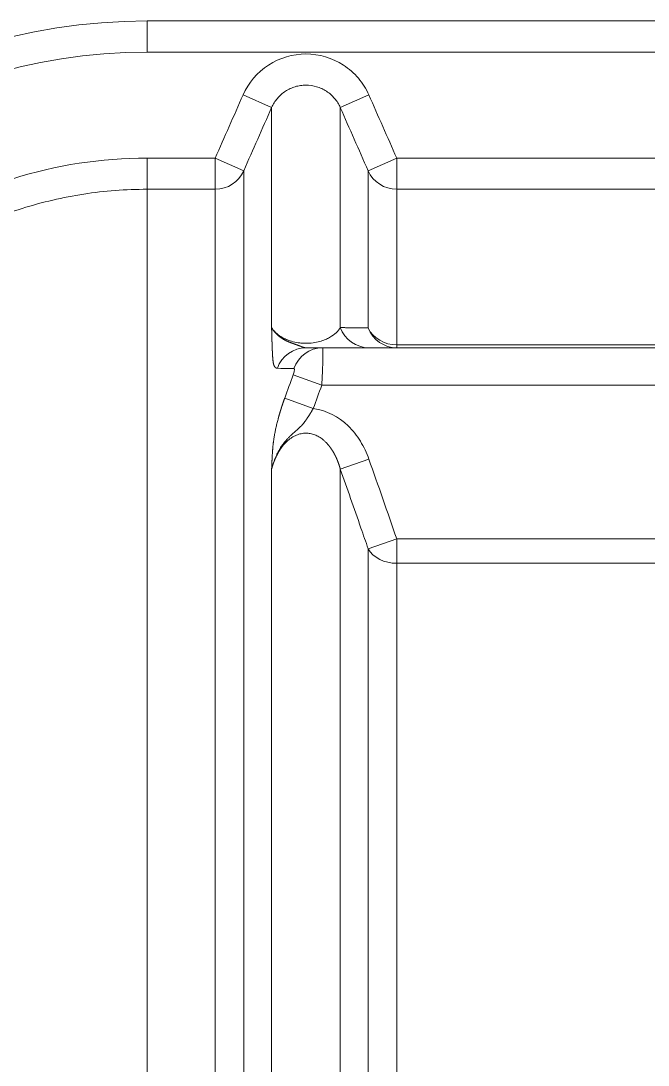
# Model space of a CAD drawing. Header units: millimetres. Extents: x 4664 to 8864, y -38 to 2932.
# Drawn here: x 8107.06 to 8133.3, y 2249.11 to 2292.81 of the extents above; entities that cross this region are included whole.
import ezdxf

# ---------------------------------------------------------------- set-up
doc = ezdxf.new("R2010")
doc.units = ezdxf.units.MM

msp = doc.modelspace()

# ---------------------------------------------------------------- linework, layer by layer
at = {"lineweight": 5}
for p, q in [((8112.339, 2292.815), (8274.819, 2292.815)), ((8112.339, 2291.509), (8112.339, 2292.815)), ((8274.819, 2291.509), (8112.339, 2291.509)), ((8116.353, 2289.714), (8117.548, 2289.187)), ((8121.616, 2289.714), (8120.421, 2289.187)), ((8117.548, 2279.979), (8117.548, 2289.187)), ((8120.421, 2279.979), (8120.421, 2289.187)), ((8112.339, 2287.073), (8115.188, 2287.073)), ((8112.339, 2224.879), (8112.339, 2287.073)), ((8115.188, 2287.073), (8116.383, 2286.546)), ((8115.188, 2287.073), (8115.188, 2224.879)), ((8122.781, 2287.073), (8121.586, 2286.546)), ((8122.781, 2287.073), (8133.837, 2287.073)), ((8122.781, 2287.073), (8122.781, 2279.135)), ((8116.383, 2286.546), (8116.383, 2225.776)), ((8121.586, 2279.962), (8121.586, 2286.546)), ((8115.188, 2285.768), (8112.339, 2285.768)), ((8133.837, 2285.768), (8122.781, 2285.768)), ((8267.481, 2279.135), (8119.677, 2279.135)), ((8122.781, 2279.255), (8133.837, 2279.255)), ((8118.451, 2278.004), (8119.646, 2277.568)), ((8119.646, 2277.568), (8267.512, 2277.568)), ((8118.096, 2277.028), (8119.291, 2276.594)), ((8120.421, 2274.057), (8121.616, 2274.478)), ((8117.548, 2221.962), (8117.548, 2274.057)), ((8120.421, 2218.648), (8120.421, 2274.057)), ((8121.586, 2270.722), (8122.781, 2271.134)), ((8121.586, 2270.722), (8121.586, 2218.785)), ((8122.781, 2271.134), (8133.837, 2271.134)), ((8122.781, 2217.514), (8122.781, 2271.134)), ((8133.837, 2270.114), (8122.781, 2270.114))]:
    msp.add_line(p, q, dxfattribs=at)
for radius in [24.377, 23.071]:
    msp.add_arc((8112.339, 2268.437), radius, 90, 159.9684, dxfattribs=at)
at = {"lineweight": 5, "extrusion": (0, 0, -1)}
for centre, major_axis, ratio, start_param, end_param in [((8115.188, 2287.073), (1.306, 0), 0.998861, 0.415831, 1.570796), ((8122.781, 2287.073), (1.306, 0), 0.998861, 1.570796, 2.725761), ((8121.616, 2280.441), (0, -1.306), 0.978111, 0, 1.208972), ((8122.781, 2280.441), (1.306, 0), 0.907984, 1.570796, 2.725761), ((8122.781, 2280.441), (0, -1.306), 0.98331, 0, 1.19525), ((8118.983, 2277.829), (0, -1.306), 0.973612, 1.920207, 3.141593), ((8119.677, 2277.829), (0, -1.306), 0.971, 1.912747, 3.141593), ((8122.781, 2271.134), (-1.306, 0), 0.780444, 4.712389, 5.867354)]:
    msp.add_ellipse(centre, major_axis=major_axis, ratio=ratio, start_param=start_param, end_param=end_param, dxfattribs=at)
at = {"lineweight": 5}
for points, knots in [([(8116.353, 2289.714), (8116.579, 2290.226), (8116.95, 2290.66), (8117.88, 2291.267), (8118.434, 2291.431), (8119.536, 2291.43), (8120.094, 2291.265), (8120.787, 2290.811), (8120.997, 2290.627), (8121.356, 2290.203), (8121.503, 2289.97), (8121.616, 2289.714)], [0, 0, 0, 0, 0.25, 0.25, 0.5, 0.5, 0.75, 0.75, 0.875, 0.875, 1, 1, 1, 1]), ([(8120.421, 2289.187), (8120.359, 2289.327), (8120.279, 2289.455), (8120.132, 2289.628), (8120.079, 2289.683), (8119.966, 2289.783), (8119.906, 2289.829), (8119.779, 2289.911), (8119.712, 2289.948), (8119.575, 2290.012), (8119.504, 2290.039), (8119.288, 2290.103), (8119.135, 2290.126), (8118.91, 2290.126), (8118.835, 2290.12), (8118.685, 2290.099), (8118.61, 2290.082), (8118.465, 2290.039), (8118.395, 2290.013), (8118.258, 2289.949), (8118.191, 2289.912), (8118, 2289.788), (8117.887, 2289.688), (8117.69, 2289.455), (8117.609, 2289.327), (8117.548, 2289.187)], [0, 0, 0, 0, 0.125, 0.125, 0.1875, 0.1875, 0.25, 0.25, 0.3125, 0.3125, 0.375, 0.375, 0.5, 0.5, 0.5625, 0.5625, 0.625, 0.625, 0.6875, 0.6875, 0.75, 0.75, 0.875, 0.875, 1, 1, 1, 1]), ([(8094.753, 2274.749), (8095.081, 2275.652), (8095.476, 2276.523), (8096.398, 2278.201), (8096.926, 2279.008), (8098.083, 2280.514), (8098.716, 2281.22), (8100.089, 2282.534), (8100.836, 2283.148), (8102.397, 2284.24), (8103.213, 2284.722), (8104.489, 2285.352), (8104.923, 2285.546), (8105.809, 2285.902), (8106.263, 2286.064), (8108.543, 2286.783), (8110.416, 2287.073), (8112.339, 2287.073)], [0, 0, 0, 0, 0.125, 0.125, 0.25, 0.25, 0.375, 0.375, 0.5, 0.5, 0.625, 0.625, 0.6875, 0.6875, 0.75, 0.75, 1, 1, 1, 1]), ([(8112.339, 2285.768), (8111.445, 2285.768), (8110.562, 2285.7), (8108.82, 2285.431), (8107.96, 2285.231), (8106.687, 2284.83), (8106.265, 2284.679), (8105.441, 2284.348), (8105.037, 2284.167), (8103.85, 2283.582), (8103.091, 2283.133), (8102.002, 2282.371), (8101.646, 2282.101), (8100.956, 2281.535), (8100.624, 2281.24), (8099.666, 2280.323), (8099.078, 2279.666), (8098.27, 2278.615), (8098.013, 2278.254), (8097.526, 2277.508), (8097.296, 2277.124), (8096.653, 2275.953), (8096.285, 2275.143), (8095.98, 2274.303)], [0, 0, 0, 0, 0.125, 0.125, 0.25, 0.25, 0.3125, 0.3125, 0.375, 0.375, 0.5, 0.5, 0.5625, 0.5625, 0.625, 0.625, 0.75, 0.75, 0.8125, 0.8125, 0.875, 0.875, 1, 1, 1, 1]), ([(8117.548, 2279.979), (8117.59, 2279.91), (8117.643, 2279.843), (8117.745, 2279.742), (8117.784, 2279.708), (8117.872, 2279.641), (8117.922, 2279.607), (8118.031, 2279.543), (8118.092, 2279.513), (8118.227, 2279.455), (8118.302, 2279.428), (8118.465, 2279.381), (8118.557, 2279.36), (8118.705, 2279.339), (8118.755, 2279.333), (8118.86, 2279.325), (8118.913, 2279.322), (8119.073, 2279.321), (8119.18, 2279.328), (8119.38, 2279.354), (8119.474, 2279.374), (8119.643, 2279.419), (8119.719, 2279.446), (8119.858, 2279.503), (8119.919, 2279.534), (8120.086, 2279.628), (8120.175, 2279.697), (8120.32, 2279.836), (8120.377, 2279.907), (8120.421, 2279.979)], [0, 0, 0, 0, 0.119753, 0.119753, 0.182628, 0.182628, 0.245503, 0.245503, 0.308377, 0.308377, 0.371252, 0.371252, 0.434127, 0.434127, 0.465564, 0.465564, 0.497002, 0.497002, 0.559876, 0.559876, 0.622751, 0.622751, 0.685626, 0.685626, 0.748501, 0.748501, 0.87425, 0.87425, 1, 1, 1, 1]), ([(8118.983, 2279.135), (8118.982, 2279.135), (8118.98, 2279.135), (8118.978, 2279.135), (8118.975, 2279.135), (8118.973, 2279.135), (8118.97, 2279.135), (8118.968, 2279.135), (8118.965, 2279.135), (8118.963, 2279.136), (8118.96, 2279.136), (8118.958, 2279.136), (8118.955, 2279.136), (8118.953, 2279.136), (8118.95, 2279.137), (8118.948, 2279.137), (8118.946, 2279.137), (8118.943, 2279.138), (8118.941, 2279.138), (8118.938, 2279.138), (8118.936, 2279.139), (8118.934, 2279.139), (8118.931, 2279.139), (8118.929, 2279.14), (8118.926, 2279.14), (8118.924, 2279.141), (8118.922, 2279.141), (8118.919, 2279.142), (8118.917, 2279.142), (8118.915, 2279.142), (8118.912, 2279.143), (8118.91, 2279.144), (8118.908, 2279.144), (8118.905, 2279.145), (8118.903, 2279.145), (8118.901, 2279.146), (8118.898, 2279.146), (8118.896, 2279.147), (8118.894, 2279.148), (8118.891, 2279.148), (8118.889, 2279.149), (8118.887, 2279.149), (8118.885, 2279.15), (8118.882, 2279.151), (8118.88, 2279.151), (8118.878, 2279.152), (8118.875, 2279.153), (8118.873, 2279.153), (8118.871, 2279.154), (8118.869, 2279.155), (8118.866, 2279.156), (8118.864, 2279.156), (8118.862, 2279.157), (8118.86, 2279.158), (8118.858, 2279.159), (8118.855, 2279.159), (8118.853, 2279.16), (8118.851, 2279.161), (8118.849, 2279.162), (8118.846, 2279.162), (8118.844, 2279.163), (8118.842, 2279.164), (8118.84, 2279.165), (8118.838, 2279.166), (8118.836, 2279.166), (8118.833, 2279.167), (8118.831, 2279.168), (8118.829, 2279.169), (8118.827, 2279.17), (8118.825, 2279.171), (8118.822, 2279.171), (8118.82, 2279.172), (8118.818, 2279.173), (8118.816, 2279.174), (8118.814, 2279.175), (8118.812, 2279.176), (8118.81, 2279.177), (8118.807, 2279.177), (8118.805, 2279.178), (8118.803, 2279.179), (8118.801, 2279.18), (8118.799, 2279.181), (8118.797, 2279.182), (8118.795, 2279.183), (8118.792, 2279.184), (8118.79, 2279.184), (8118.788, 2279.185), (8118.786, 2279.186), (8118.784, 2279.187), (8118.782, 2279.188), (8118.78, 2279.189), (8118.777, 2279.19), (8118.775, 2279.191), (8118.773, 2279.192), (8118.771, 2279.192), (8118.769, 2279.193), (8118.767, 2279.194), (8118.765, 2279.195), (8118.763, 2279.196), (8118.761, 2279.197), (8118.758, 2279.198), (8118.756, 2279.199), (8118.754, 2279.199), (8118.752, 2279.2), (8118.75, 2279.201), (8118.748, 2279.202), (8118.746, 2279.203), (8118.744, 2279.204), (8118.737, 2279.207), (8118.724, 2279.211), (8118.706, 2279.218), (8118.687, 2279.226), (8118.667, 2279.233), (8118.647, 2279.24), (8118.625, 2279.248), (8118.603, 2279.256), (8118.58, 2279.264), (8118.557, 2279.272), (8118.532, 2279.281), (8118.508, 2279.289), (8118.482, 2279.298), (8118.457, 2279.307), (8118.431, 2279.316), (8118.404, 2279.326), (8118.377, 2279.335), (8118.349, 2279.346), (8118.319, 2279.357), (8118.288, 2279.37), (8118.255, 2279.383), (8118.222, 2279.398), (8118.188, 2279.413), (8118.154, 2279.43), (8118.119, 2279.447), (8118.084, 2279.466), (8118.048, 2279.486), (8118.013, 2279.507), (8117.988, 2279.523), (8117.974, 2279.532), (8117.969, 2279.536), (8117.964, 2279.539), (8117.959, 2279.542), (8117.954, 2279.546), (8117.949, 2279.549), (8117.943, 2279.553), (8117.938, 2279.556), (8117.933, 2279.56), (8117.928, 2279.563), (8117.923, 2279.567), (8117.918, 2279.571), (8117.912, 2279.575), (8117.907, 2279.578), (8117.902, 2279.582), (8117.896, 2279.586), (8117.891, 2279.59), (8117.886, 2279.594), (8117.88, 2279.598), (8117.875, 2279.602), (8117.87, 2279.607), (8117.864, 2279.611), (8117.859, 2279.615), (8117.853, 2279.619), (8117.848, 2279.624), (8117.843, 2279.628), (8117.837, 2279.633), (8117.832, 2279.637), (8117.826, 2279.642), (8117.821, 2279.646), (8117.816, 2279.651), (8117.81, 2279.656), (8117.805, 2279.661), (8117.799, 2279.665), (8117.794, 2279.67), (8117.789, 2279.675), (8117.783, 2279.68), (8117.778, 2279.685), (8117.773, 2279.69), (8117.767, 2279.695), (8117.762, 2279.7), (8117.757, 2279.706), (8117.751, 2279.711), (8117.746, 2279.716), (8117.741, 2279.722), (8117.735, 2279.727), (8117.73, 2279.732), (8117.725, 2279.738), (8117.72, 2279.744), (8117.714, 2279.749), (8117.709, 2279.755), (8117.704, 2279.761), (8117.699, 2279.766), (8117.694, 2279.772), (8117.688, 2279.778), (8117.683, 2279.784), (8117.678, 2279.79), (8117.673, 2279.796), (8117.668, 2279.802), (8117.663, 2279.808), (8117.658, 2279.814), (8117.653, 2279.821), (8117.648, 2279.827), (8117.643, 2279.833), (8117.638, 2279.84), (8117.634, 2279.846), (8117.629, 2279.853), (8117.624, 2279.859), (8117.619, 2279.866), (8117.614, 2279.872), (8117.61, 2279.879), (8117.605, 2279.886), (8117.6, 2279.893), (8117.596, 2279.9), (8117.591, 2279.907), (8117.587, 2279.914), (8117.582, 2279.921), (8117.578, 2279.928), (8117.573, 2279.935), (8117.569, 2279.942), (8117.565, 2279.949), (8117.561, 2279.956), (8117.556, 2279.964), (8117.552, 2279.971), (8117.549, 2279.976), (8117.548, 2279.979)], [0, 0, 0, 0, 0.001439, 0.002873, 0.004301, 0.005724, 0.007142, 0.008555, 0.009962, 0.011364, 0.012761, 0.014153, 0.015539, 0.016921, 0.018296, 0.019667, 0.021033, 0.022393, 0.023748, 0.025098, 0.026443, 0.027782, 0.029117, 0.030446, 0.03177, 0.033088, 0.034402, 0.03571, 0.037013, 0.038311, 0.039604, 0.040891, 0.042174, 0.043451, 0.044723, 0.04599, 0.047251, 0.048508, 0.049759, 0.051006, 0.052247, 0.053483, 0.054713, 0.055939, 0.05716, 0.058375, 0.059586, 0.060791, 0.061992, 0.063187, 0.064377, 0.065562, 0.066743, 0.067918, 0.069088, 0.070253, 0.071414, 0.072569, 0.07372, 0.074865, 0.076006, 0.077142, 0.078273, 0.079399, 0.08052, 0.081637, 0.082748, 0.083855, 0.084958, 0.086055, 0.087148, 0.088236, 0.089319, 0.090398, 0.091472, 0.092542, 0.093607, 0.094667, 0.095723, 0.096775, 0.097821, 0.098864, 0.099902, 0.100935, 0.101965, 0.102989, 0.10401, 0.105026, 0.106038, 0.107046, 0.108049, 0.109048, 0.110043, 0.111034, 0.112021, 0.113003, 0.113982, 0.114957, 0.115927, 0.116894, 0.117856, 0.118815, 0.11977, 0.120721, 0.121668, 0.122611, 0.123551, 0.124487, 0.125419, 0.132829, 0.14041, 0.14818, 0.156157, 0.164362, 0.172814, 0.181537, 0.190549, 0.199857, 0.209477, 0.219426, 0.22972, 0.240375, 0.251402, 0.262289, 0.274104, 0.286863, 0.300592, 0.315373, 0.331248, 0.348247, 0.366397, 0.385715, 0.406209, 0.427856, 0.450673, 0.474693, 0.499952, 0.503585, 0.50727, 0.511008, 0.514798, 0.518641, 0.522537, 0.526486, 0.530487, 0.534542, 0.538649, 0.542809, 0.547023, 0.551289, 0.555609, 0.559981, 0.564407, 0.568885, 0.573417, 0.578001, 0.582638, 0.587327, 0.592069, 0.596863, 0.60171, 0.606608, 0.611558, 0.61656, 0.621613, 0.626718, 0.631873, 0.637078, 0.642335, 0.647643, 0.653005, 0.658419, 0.663887, 0.669407, 0.674981, 0.680609, 0.68629, 0.692024, 0.697813, 0.703656, 0.709553, 0.715504, 0.72151, 0.727571, 0.733687, 0.739857, 0.746083, 0.752364, 0.7587, 0.765092, 0.771539, 0.778043, 0.784602, 0.791218, 0.797891, 0.80462, 0.811405, 0.818248, 0.825148, 0.832105, 0.839119, 0.846192, 0.853322, 0.86051, 0.867756, 0.87506, 0.882423, 0.889845, 0.897325, 0.904865, 0.912463, 0.920121, 0.927839, 0.935616, 0.943453, 0.95135, 0.959307, 0.967324, 0.975402, 0.983541, 0.99174, 1, 1, 1, 1]), ([(8117.548, 2279.979), (8117.548, 2279.972), (8117.548, 2279.958), (8117.549, 2279.938), (8117.549, 2279.918), (8117.55, 2279.898), (8117.55, 2279.878), (8117.551, 2279.859), (8117.551, 2279.839), (8117.552, 2279.82), (8117.552, 2279.801), (8117.553, 2279.782), (8117.553, 2279.763), (8117.554, 2279.744), (8117.554, 2279.725), (8117.555, 2279.707), (8117.555, 2279.688), (8117.556, 2279.67), (8117.556, 2279.652), (8117.557, 2279.634), (8117.557, 2279.617), (8117.558, 2279.599), (8117.558, 2279.582), (8117.559, 2279.565), (8117.559, 2279.547), (8117.56, 2279.53), (8117.56, 2279.514), (8117.561, 2279.497), (8117.561, 2279.481), (8117.562, 2279.464), (8117.562, 2279.448), (8117.563, 2279.432), (8117.563, 2279.416), (8117.564, 2279.4), (8117.564, 2279.385), (8117.565, 2279.37), (8117.565, 2279.354), (8117.566, 2279.339), (8117.566, 2279.324), (8117.567, 2279.31), (8117.567, 2279.295), (8117.568, 2279.281), (8117.568, 2279.266), (8117.569, 2279.252), (8117.569, 2279.238), (8117.57, 2279.225), (8117.57, 2279.211), (8117.571, 2279.197), (8117.571, 2279.184), (8117.572, 2279.171), (8117.572, 2279.158), (8117.573, 2279.145), (8117.573, 2279.133), (8117.573, 2279.12), (8117.574, 2279.108), (8117.574, 2279.096), (8117.575, 2279.084), (8117.575, 2279.072), (8117.576, 2279.06), (8117.576, 2279.049), (8117.577, 2279.037), (8117.577, 2279.026), (8117.578, 2279.015), (8117.578, 2279.005), (8117.579, 2278.994), (8117.579, 2278.983), (8117.58, 2278.973), (8117.58, 2278.954), (8117.582, 2278.926), (8117.584, 2278.889), (8117.586, 2278.854), (8117.588, 2278.82), (8117.59, 2278.788), (8117.592, 2278.757), (8117.594, 2278.727), (8117.596, 2278.698), (8117.599, 2278.671), (8117.601, 2278.645), (8117.603, 2278.621), (8117.606, 2278.598), (8117.609, 2278.576), (8117.611, 2278.556), (8117.614, 2278.537), (8117.617, 2278.519), (8117.619, 2278.503), (8117.622, 2278.491), (8117.624, 2278.482), (8117.625, 2278.477), (8117.626, 2278.471), (8117.627, 2278.466), (8117.629, 2278.461), (8117.63, 2278.456), (8117.631, 2278.45), (8117.633, 2278.445), (8117.634, 2278.44), (8117.635, 2278.436), (8117.637, 2278.431), (8117.638, 2278.426), (8117.64, 2278.421), (8117.641, 2278.417), (8117.643, 2278.412), (8117.645, 2278.408), (8117.646, 2278.403), (8117.648, 2278.399), (8117.65, 2278.395), (8117.651, 2278.391), (8117.653, 2278.387), (8117.655, 2278.383), (8117.657, 2278.379), (8117.658, 2278.375), (8117.66, 2278.371), (8117.662, 2278.367), (8117.664, 2278.364), (8117.666, 2278.36), (8117.668, 2278.357), (8117.67, 2278.353), (8117.672, 2278.35), (8117.674, 2278.347), (8117.676, 2278.343), (8117.678, 2278.34), (8117.68, 2278.337), (8117.682, 2278.334), (8117.684, 2278.331), (8117.687, 2278.329), (8117.689, 2278.326), (8117.691, 2278.323), (8117.693, 2278.32), (8117.696, 2278.318), (8117.698, 2278.316), (8117.7, 2278.313), (8117.703, 2278.311), (8117.705, 2278.309), (8117.708, 2278.306), (8117.71, 2278.304), (8117.713, 2278.302), (8117.715, 2278.3), (8117.718, 2278.299), (8117.72, 2278.297), (8117.723, 2278.295), (8117.726, 2278.293), (8117.728, 2278.292), (8117.731, 2278.29), (8117.734, 2278.289), (8117.737, 2278.288), (8117.739, 2278.286), (8117.742, 2278.285), (8117.745, 2278.284), (8117.748, 2278.283), (8117.751, 2278.282), (8117.754, 2278.281), (8117.757, 2278.28), (8117.76, 2278.28), (8117.763, 2278.279), (8117.766, 2278.278), (8117.769, 2278.278), (8117.772, 2278.277), (8117.775, 2278.277), (8117.778, 2278.277), (8117.781, 2278.276), (8117.785, 2278.276), (8117.787, 2278.276), (8117.788, 2278.276)], [0, 0, 0, 0, 0.010141, 0.020203, 0.030186, 0.040089, 0.049913, 0.059658, 0.069324, 0.078911, 0.088418, 0.097846, 0.107195, 0.116464, 0.125655, 0.134766, 0.143797, 0.15275, 0.161623, 0.170417, 0.179132, 0.187768, 0.196324, 0.204801, 0.213199, 0.221517, 0.229756, 0.237916, 0.245997, 0.253998, 0.26192, 0.269763, 0.277527, 0.285211, 0.292816, 0.300341, 0.307788, 0.315155, 0.322443, 0.329651, 0.33678, 0.34383, 0.350801, 0.357692, 0.364504, 0.371237, 0.377891, 0.384465, 0.390959, 0.397375, 0.403711, 0.409968, 0.416146, 0.422244, 0.428263, 0.434203, 0.440063, 0.445844, 0.451546, 0.457168, 0.462711, 0.468175, 0.47356, 0.478865, 0.484091, 0.489237, 0.494304, 0.499292, 0.517905, 0.535958, 0.553451, 0.570386, 0.586761, 0.602578, 0.617837, 0.632538, 0.646682, 0.660268, 0.673299, 0.685774, 0.697694, 0.709059, 0.719872, 0.730133, 0.739844, 0.749006, 0.752515, 0.756017, 0.759512, 0.763001, 0.766484, 0.76996, 0.77343, 0.776893, 0.780351, 0.783802, 0.787248, 0.790688, 0.794122, 0.797551, 0.800974, 0.804391, 0.807803, 0.81121, 0.814612, 0.818009, 0.821401, 0.824788, 0.82817, 0.831547, 0.83492, 0.838289, 0.841653, 0.845013, 0.848368, 0.85172, 0.855067, 0.858411, 0.861751, 0.865087, 0.86842, 0.871749, 0.875075, 0.878398, 0.881718, 0.885034, 0.888348, 0.891658, 0.894966, 0.898271, 0.901574, 0.904874, 0.908172, 0.911468, 0.914762, 0.918053, 0.921343, 0.924631, 0.927917, 0.931202, 0.934485, 0.937767, 0.941047, 0.944327, 0.947605, 0.950882, 0.954159, 0.957435, 0.96071, 0.963984, 0.967258, 0.970532, 0.973806, 0.977079, 0.980353, 0.983626, 0.9869, 0.990174, 0.993449, 0.996724, 1, 1, 1, 1]), ([(8119.646, 2277.568), (8119.649, 2277.622), (8119.652, 2277.676), (8119.658, 2277.782), (8119.661, 2277.835), (8119.666, 2277.94), (8119.669, 2277.991), (8119.673, 2278.092), (8119.675, 2278.142), (8119.679, 2278.238), (8119.681, 2278.285), (8119.684, 2278.377), (8119.686, 2278.421), (8119.688, 2278.506), (8119.689, 2278.547), (8119.691, 2278.626), (8119.692, 2278.663), (8119.694, 2278.734), (8119.694, 2278.768), (8119.695, 2278.831), (8119.695, 2278.86), (8119.695, 2278.915), (8119.695, 2278.94), (8119.694, 2278.986), (8119.693, 2279.006), (8119.692, 2279.043), (8119.691, 2279.059), (8119.689, 2279.087), (8119.688, 2279.098), (8119.685, 2279.117), (8119.684, 2279.124), (8119.681, 2279.133), (8119.679, 2279.135), (8119.677, 2279.135)], [0, 0, 0, 0, 0.0625, 0.0625, 0.125, 0.125, 0.1875, 0.1875, 0.25, 0.25, 0.3125, 0.3125, 0.375, 0.375, 0.4375, 0.4375, 0.5, 0.5, 0.5625, 0.5625, 0.625, 0.625, 0.6875, 0.6875, 0.75, 0.75, 0.8125, 0.8125, 0.875, 0.875, 0.9375, 0.9375, 1, 1, 1, 1]), ([(8117.788, 2278.276), (8117.986, 2278.273), (8118.188, 2278.271), (8118.423, 2278.268), (8118.453, 2278.267), (8118.482, 2278.267)], [0, 0, 0, 0, 0.875371, 0.875371, 1, 1, 1, 1]), ([(8118.482, 2278.267), (8118.488, 2278.267), (8118.492, 2278.264), (8118.499, 2278.251), (8118.501, 2278.24), (8118.502, 2278.21), (8118.5, 2278.191), (8118.493, 2278.145), (8118.486, 2278.118), (8118.471, 2278.062), (8118.461, 2278.033), (8118.451, 2278.004)], [0, 0, 0, 0, 0.162741, 0.162741, 0.357273, 0.357273, 0.563028, 0.563028, 0.782241, 0.782241, 1, 1, 1, 1]), ([(8118.096, 2277.028), (8118.095, 2277.026), (8118.093, 2277.021), (8118.091, 2277.013), (8118.088, 2277.005), (8118.085, 2276.998), (8118.082, 2276.99), (8118.08, 2276.983), (8118.077, 2276.975), (8118.074, 2276.968), (8118.072, 2276.96), (8118.069, 2276.953), (8118.066, 2276.945), (8118.064, 2276.938), (8118.061, 2276.93), (8118.058, 2276.923), (8118.056, 2276.915), (8118.053, 2276.908), (8118.05, 2276.9), (8118.048, 2276.893), (8118.045, 2276.885), (8118.042, 2276.877), (8118.04, 2276.87), (8118.037, 2276.862), (8118.035, 2276.855), (8118.032, 2276.847), (8118.03, 2276.84), (8118.027, 2276.832), (8118.024, 2276.825), (8118.022, 2276.817), (8118.019, 2276.81), (8118.017, 2276.802), (8118.014, 2276.795), (8118.012, 2276.787), (8118.009, 2276.78), (8118.007, 2276.773), (8118.004, 2276.765), (8118.002, 2276.758), (8117.999, 2276.75), (8117.997, 2276.743), (8117.994, 2276.735), (8117.992, 2276.728), (8117.989, 2276.72), (8117.987, 2276.713), (8117.984, 2276.705), (8117.982, 2276.698), (8117.979, 2276.69), (8117.977, 2276.683), (8117.974, 2276.675), (8117.972, 2276.668), (8117.97, 2276.661), (8117.967, 2276.653), (8117.965, 2276.646), (8117.962, 2276.638), (8117.96, 2276.631), (8117.958, 2276.623), (8117.955, 2276.616), (8117.953, 2276.608), (8117.951, 2276.601), (8117.948, 2276.594), (8117.946, 2276.586), (8117.943, 2276.579), (8117.941, 2276.571), (8117.939, 2276.564), (8117.936, 2276.556), (8117.934, 2276.549), (8117.932, 2276.542), (8117.93, 2276.534), (8117.927, 2276.527), (8117.925, 2276.519), (8117.923, 2276.512), (8117.92, 2276.505), (8117.918, 2276.497), (8117.916, 2276.49), (8117.914, 2276.482), (8117.911, 2276.475), (8117.909, 2276.468), (8117.907, 2276.46), (8117.905, 2276.453), (8117.902, 2276.445), (8117.9, 2276.438), (8117.898, 2276.431), (8117.896, 2276.423), (8117.894, 2276.416), (8117.891, 2276.408), (8117.889, 2276.401), (8117.887, 2276.394), (8117.885, 2276.386), (8117.883, 2276.379), (8117.88, 2276.372), (8117.878, 2276.364), (8117.876, 2276.357), (8117.874, 2276.349), (8117.872, 2276.342), (8117.87, 2276.335), (8117.868, 2276.327), (8117.866, 2276.32), (8117.863, 2276.313), (8117.861, 2276.305), (8117.859, 2276.298), (8117.857, 2276.291), (8117.855, 2276.283), (8117.853, 2276.276), (8117.851, 2276.269), (8117.849, 2276.261), (8117.847, 2276.254), (8117.845, 2276.247), (8117.843, 2276.239), (8117.841, 2276.232), (8117.839, 2276.225), (8117.837, 2276.217), (8117.835, 2276.21), (8117.833, 2276.203), (8117.831, 2276.195), (8117.829, 2276.188), (8117.827, 2276.181), (8117.825, 2276.173), (8117.823, 2276.166), (8117.821, 2276.159), (8117.819, 2276.151), (8117.809, 2276.115), (8117.792, 2276.05), (8117.769, 2275.957), (8117.747, 2275.865), (8117.727, 2275.775), (8117.708, 2275.685), (8117.69, 2275.597), (8117.674, 2275.51), (8117.659, 2275.425), (8117.648, 2275.356), (8117.64, 2275.303), (8117.634, 2275.265), (8117.629, 2275.226), (8117.624, 2275.188), (8117.619, 2275.149), (8117.615, 2275.11), (8117.61, 2275.071), (8117.606, 2275.032), (8117.602, 2274.994), (8117.599, 2274.957), (8117.596, 2274.92), (8117.593, 2274.882), (8117.59, 2274.843), (8117.586, 2274.802), (8117.584, 2274.76), (8117.581, 2274.717), (8117.578, 2274.674), (8117.575, 2274.631), (8117.573, 2274.589), (8117.57, 2274.546), (8117.568, 2274.502), (8117.566, 2274.457), (8117.563, 2274.41), (8117.561, 2274.362), (8117.559, 2274.311), (8117.556, 2274.256), (8117.554, 2274.194), (8117.551, 2274.128), (8117.549, 2274.081), (8117.548, 2274.057)], [0, 0, 0, 0, 0.002128, 0.004256, 0.006382, 0.008507, 0.010631, 0.012754, 0.014876, 0.016997, 0.019117, 0.021236, 0.023355, 0.025472, 0.027588, 0.029703, 0.031818, 0.033932, 0.036045, 0.038157, 0.040268, 0.042378, 0.044488, 0.046597, 0.048705, 0.050813, 0.05292, 0.055026, 0.057131, 0.059236, 0.061341, 0.063445, 0.065548, 0.06765, 0.069753, 0.071854, 0.073955, 0.076056, 0.078156, 0.080256, 0.082356, 0.084455, 0.086553, 0.088651, 0.090749, 0.092847, 0.094944, 0.097041, 0.099138, 0.101235, 0.103331, 0.105427, 0.107523, 0.109619, 0.111715, 0.113811, 0.115906, 0.118001, 0.120097, 0.122192, 0.124287, 0.126383, 0.128478, 0.130573, 0.132669, 0.134764, 0.13686, 0.138956, 0.141051, 0.143147, 0.145243, 0.14734, 0.149436, 0.151533, 0.15363, 0.155728, 0.157825, 0.159923, 0.162021, 0.16412, 0.166219, 0.168318, 0.170418, 0.172518, 0.174619, 0.17672, 0.178821, 0.180923, 0.183026, 0.185129, 0.187233, 0.189337, 0.191442, 0.193548, 0.195654, 0.19776, 0.199868, 0.201976, 0.204085, 0.206195, 0.208305, 0.210416, 0.212528, 0.214641, 0.216754, 0.218869, 0.220984, 0.2231, 0.225217, 0.227335, 0.229454, 0.231574, 0.233695, 0.235817, 0.237939, 0.240063, 0.242188, 0.244314, 0.246442, 0.24857, 0.250699, 0.278252, 0.305781, 0.333331, 0.360942, 0.388659, 0.416522, 0.444573, 0.472853, 0.501401, 0.514335, 0.527499, 0.540896, 0.55453, 0.568404, 0.58252, 0.596882, 0.611492, 0.626352, 0.63965, 0.653592, 0.668177, 0.683409, 0.699286, 0.715811, 0.732984, 0.750805, 0.767112, 0.783913, 0.80121, 0.819002, 0.837289, 0.856072, 0.87535, 0.895652, 0.918268, 0.943199, 0.970443, 1, 1, 1, 1]), ([(8117.548, 2274.057), (8117.56, 2274.105), (8117.574, 2274.152), (8117.601, 2274.243), (8117.616, 2274.288), (8117.645, 2274.373), (8117.66, 2274.415), (8117.691, 2274.495), (8117.707, 2274.534), (8117.74, 2274.608), (8117.756, 2274.644), (8117.789, 2274.714), (8117.823, 2274.78), (8117.857, 2274.842), (8117.883, 2274.886), (8117.892, 2274.901), (8117.909, 2274.929), (8117.917, 2274.943), (8117.943, 2274.984), (8117.961, 2275.01), (8117.995, 2275.06), (8118.012, 2275.084), (8118.045, 2275.129), (8118.062, 2275.151), (8118.095, 2275.192), (8118.111, 2275.211), (8118.158, 2275.267), (8118.188, 2275.3), (8118.231, 2275.346), (8118.245, 2275.36), (8118.265, 2275.381), (8118.275, 2275.391), (8118.286, 2275.402), (8118.292, 2275.407), (8118.295, 2275.41), (8118.296, 2275.411), (8118.297, 2275.412), (8118.297, 2275.412), (8118.297, 2275.412), (8118.297, 2275.412), (8118.297, 2275.412), (8118.297, 2275.412), (8118.297, 2275.412), (8118.297, 2275.412), (8118.297, 2275.413), (8118.297, 2275.412), (8118.324, 2275.439), (8118.35, 2275.464), (8118.389, 2275.5), (8118.402, 2275.512), (8118.421, 2275.529), (8118.427, 2275.535), (8118.44, 2275.546), (8118.446, 2275.552), (8118.477, 2275.58), (8118.502, 2275.602), (8118.55, 2275.644), (8118.574, 2275.665), (8118.62, 2275.707), (8118.643, 2275.727), (8118.688, 2275.768), (8118.709, 2275.788), (8118.752, 2275.83), (8118.772, 2275.851), (8118.802, 2275.883), (8118.812, 2275.893), (8118.827, 2275.91), (8118.834, 2275.918), (8118.843, 2275.928), (8118.847, 2275.933), (8118.849, 2275.935), (8118.85, 2275.936), (8118.85, 2275.937), (8118.851, 2275.937), (8118.851, 2275.937), (8118.851, 2275.937), (8118.869, 2275.959), (8118.888, 2275.982), (8118.925, 2276.03), (8118.944, 2276.054), (8118.972, 2276.093), (8118.981, 2276.106), (8119, 2276.133), (8119.019, 2276.161), (8119.039, 2276.19), (8119.053, 2276.212), (8119.061, 2276.223), (8119.069, 2276.236), (8119.073, 2276.242), (8119.076, 2276.246), (8119.077, 2276.247), (8119.077, 2276.248), (8119.078, 2276.249), (8119.078, 2276.249), (8119.078, 2276.249), (8119.078, 2276.249), (8119.078, 2276.249), (8119.078, 2276.249), (8119.095, 2276.275), (8119.112, 2276.302), (8119.139, 2276.345), (8119.148, 2276.359), (8119.161, 2276.381), (8119.168, 2276.393), (8119.176, 2276.406), (8119.18, 2276.412), (8119.182, 2276.416), (8119.183, 2276.417), (8119.184, 2276.418), (8119.184, 2276.419), (8119.184, 2276.419), (8119.184, 2276.419), (8119.184, 2276.419), (8119.184, 2276.419), (8119.193, 2276.433), (8119.202, 2276.447), (8119.215, 2276.469), (8119.222, 2276.48), (8119.229, 2276.493), (8119.233, 2276.499), (8119.235, 2276.503), (8119.236, 2276.504), (8119.237, 2276.505), (8119.237, 2276.506), (8119.237, 2276.506), (8119.237, 2276.506), (8119.237, 2276.506), (8119.242, 2276.513), (8119.248, 2276.524), (8119.256, 2276.537), (8119.26, 2276.543), (8119.262, 2276.547), (8119.263, 2276.548), (8119.263, 2276.549), (8119.264, 2276.549), (8119.264, 2276.55), (8119.264, 2276.55), (8119.266, 2276.553), (8119.269, 2276.559), (8119.273, 2276.565), (8119.275, 2276.569), (8119.276, 2276.57), (8119.277, 2276.571), (8119.277, 2276.571), (8119.277, 2276.572), (8119.277, 2276.572), (8119.277, 2276.572), (8119.277, 2276.572), (8119.277, 2276.572), (8119.277, 2276.572), (8119.277, 2276.572), (8119.282, 2276.579), (8119.285, 2276.584), (8119.289, 2276.591), (8119.29, 2276.593), (8119.291, 2276.593)], [0, 0, 0, 0, 0.031265, 0.031265, 0.062529, 0.062529, 0.093794, 0.093794, 0.125058, 0.125058, 0.156323, 0.156323, 0.187587, 0.218852, 0.218852, 0.234484, 0.234484, 0.250116, 0.250116, 0.281381, 0.281381, 0.312645, 0.312645, 0.34391, 0.34391, 0.375174, 0.375174, 0.437703, 0.437703, 0.468968, 0.468968, 0.4846, 0.492416, 0.496324, 0.498278, 0.499256, 0.499744, 0.499988, 0.50011, 0.500171, 0.500202, 0.500217, 0.500225, 0.500229, 0.500229, 0.500233, 0.500233, 0.531497, 0.531497, 0.547129, 0.547129, 0.554945, 0.554945, 0.562762, 0.562762, 0.594026, 0.594026, 0.625291, 0.625291, 0.656555, 0.656555, 0.68782, 0.68782, 0.719084, 0.719084, 0.734717, 0.734717, 0.742533, 0.746441, 0.748395, 0.749372, 0.74986, 0.750105, 0.750227, 0.750227, 0.750349, 0.750349, 0.781613, 0.781613, 0.812878, 0.812878, 0.82851, 0.82851, 0.844142, 0.859775, 0.859775, 0.867591, 0.871499, 0.873453, 0.87443, 0.874918, 0.875163, 0.875285, 0.875346, 0.875376, 0.875392, 0.875392, 0.875407, 0.875407, 0.906671, 0.906671, 0.922304, 0.922304, 0.93012, 0.934028, 0.935982, 0.936959, 0.937447, 0.937692, 0.937814, 0.937875, 0.937905, 0.937905, 0.937936, 0.937936, 0.953568, 0.953568, 0.961384, 0.965292, 0.967246, 0.968223, 0.968712, 0.968956, 0.969078, 0.969139, 0.969139, 0.969201, 0.969201, 0.977017, 0.980925, 0.982879, 0.983856, 0.984344, 0.984589, 0.984711, 0.984711, 0.984833, 0.984833, 0.988741, 0.990695, 0.991672, 0.99216, 0.992405, 0.992527, 0.992588, 0.992618, 0.992634, 0.992641, 0.992645, 0.992645, 0.992649, 0.992649, 0.996557, 0.996557, 1, 1, 1, 1]), ([(8121.616, 2274.478), (8121.523, 2274.74), (8121.406, 2274.988), (8121.118, 2275.455), (8120.943, 2275.676), (8120.35, 2276.248), (8119.84, 2276.521), (8119.291, 2276.594)], [0, 0, 0, 0, 0.25, 0.25, 0.5, 0.5, 1, 1, 1, 1]), ([(8117.548, 2274.057), (8117.549, 2274.06), (8117.55, 2274.066), (8117.553, 2274.074), (8117.555, 2274.083), (8117.557, 2274.091), (8117.56, 2274.1), (8117.562, 2274.108), (8117.565, 2274.117), (8117.567, 2274.125), (8117.57, 2274.134), (8117.572, 2274.142), (8117.575, 2274.15), (8117.577, 2274.159), (8117.58, 2274.167), (8117.582, 2274.175), (8117.585, 2274.183), (8117.588, 2274.192), (8117.59, 2274.2), (8117.593, 2274.208), (8117.595, 2274.216), (8117.598, 2274.224), (8117.601, 2274.233), (8117.603, 2274.241), (8117.606, 2274.249), (8117.609, 2274.257), (8117.612, 2274.265), (8117.614, 2274.273), (8117.617, 2274.281), (8117.62, 2274.289), (8117.623, 2274.296), (8117.625, 2274.304), (8117.628, 2274.312), (8117.631, 2274.32), (8117.634, 2274.328), (8117.637, 2274.336), (8117.64, 2274.343), (8117.643, 2274.351), (8117.645, 2274.359), (8117.648, 2274.366), (8117.651, 2274.374), (8117.654, 2274.382), (8117.657, 2274.389), (8117.66, 2274.397), (8117.663, 2274.404), (8117.666, 2274.412), (8117.669, 2274.419), (8117.672, 2274.427), (8117.675, 2274.434), (8117.678, 2274.442), (8117.681, 2274.449), (8117.684, 2274.457), (8117.688, 2274.464), (8117.691, 2274.471), (8117.694, 2274.478), (8117.697, 2274.486), (8117.7, 2274.493), (8117.703, 2274.5), (8117.706, 2274.507), (8117.71, 2274.515), (8117.713, 2274.522), (8117.716, 2274.529), (8117.719, 2274.536), (8117.722, 2274.543), (8117.726, 2274.55), (8117.729, 2274.557), (8117.732, 2274.564), (8117.735, 2274.571), (8117.739, 2274.578), (8117.742, 2274.585), (8117.745, 2274.592), (8117.749, 2274.598), (8117.752, 2274.605), (8117.755, 2274.612), (8117.759, 2274.619), (8117.762, 2274.625), (8117.765, 2274.632), (8117.769, 2274.639), (8117.772, 2274.645), (8117.776, 2274.652), (8117.779, 2274.659), (8117.782, 2274.665), (8117.786, 2274.672), (8117.789, 2274.678), (8117.793, 2274.685), (8117.796, 2274.691), (8117.8, 2274.698), (8117.803, 2274.704), (8117.807, 2274.711), (8117.81, 2274.717), (8117.814, 2274.723), (8117.817, 2274.73), (8117.821, 2274.736), (8117.824, 2274.742), (8117.828, 2274.748), (8117.831, 2274.755), (8117.835, 2274.761), (8117.838, 2274.767), (8117.842, 2274.773), (8117.846, 2274.779), (8117.849, 2274.785), (8117.853, 2274.791), (8117.856, 2274.797), (8117.86, 2274.803), (8117.864, 2274.809), (8117.867, 2274.815), (8117.871, 2274.821), (8117.875, 2274.827), (8117.878, 2274.833), (8117.882, 2274.839), (8117.886, 2274.845), (8117.889, 2274.85), (8117.893, 2274.856), (8117.897, 2274.862), (8117.9, 2274.867), (8117.904, 2274.873), (8117.908, 2274.879), (8117.912, 2274.884), (8117.915, 2274.89), (8117.919, 2274.896), (8117.923, 2274.901), (8117.927, 2274.907), (8117.93, 2274.912), (8117.934, 2274.918), (8117.938, 2274.923), (8117.942, 2274.928), (8117.945, 2274.934), (8117.949, 2274.939), (8117.953, 2274.945), (8117.957, 2274.95), (8117.961, 2274.955), (8117.965, 2274.96), (8117.968, 2274.966), (8117.972, 2274.971), (8117.976, 2274.976), (8117.98, 2274.981), (8117.984, 2274.986), (8117.988, 2274.991), (8117.991, 2274.996), (8117.995, 2275.001), (8117.999, 2275.006), (8118.003, 2275.011), (8118.007, 2275.016), (8118.011, 2275.021), (8118.015, 2275.026), (8118.019, 2275.031), (8118.023, 2275.036), (8118.053, 2275.073), (8118.11, 2275.139), (8118.199, 2275.227), (8118.291, 2275.305), (8118.386, 2275.373), (8118.483, 2275.431), (8118.582, 2275.478), (8118.682, 2275.514), (8118.782, 2275.541), (8118.883, 2275.556), (8118.982, 2275.561), (8119.077, 2275.557), (8119.168, 2275.544), (8119.26, 2275.522), (8119.351, 2275.492), (8119.442, 2275.453), (8119.531, 2275.405), (8119.619, 2275.349), (8119.704, 2275.284), (8119.788, 2275.21), (8119.869, 2275.128), (8119.922, 2275.066), (8119.952, 2275.029), (8119.96, 2275.019), (8119.967, 2275.01), (8119.975, 2275), (8119.982, 2274.99), (8119.99, 2274.98), (8119.997, 2274.97), (8120.005, 2274.96), (8120.012, 2274.95), (8120.019, 2274.94), (8120.027, 2274.929), (8120.034, 2274.919), (8120.041, 2274.908), (8120.049, 2274.897), (8120.056, 2274.887), (8120.063, 2274.876), (8120.07, 2274.865), (8120.078, 2274.854), (8120.085, 2274.842), (8120.092, 2274.831), (8120.099, 2274.82), (8120.106, 2274.808), (8120.113, 2274.797), (8120.12, 2274.785), (8120.127, 2274.773), (8120.134, 2274.761), (8120.141, 2274.749), (8120.148, 2274.737), (8120.155, 2274.725), (8120.161, 2274.712), (8120.168, 2274.7), (8120.175, 2274.688), (8120.182, 2274.675), (8120.188, 2274.662), (8120.195, 2274.649), (8120.201, 2274.637), (8120.208, 2274.624), (8120.214, 2274.61), (8120.221, 2274.597), (8120.227, 2274.584), (8120.234, 2274.571), (8120.24, 2274.557), (8120.246, 2274.543), (8120.253, 2274.53), (8120.259, 2274.516), (8120.265, 2274.502), (8120.271, 2274.488), (8120.277, 2274.474), (8120.283, 2274.46), (8120.289, 2274.446), (8120.295, 2274.431), (8120.301, 2274.417), (8120.307, 2274.402), (8120.312, 2274.387), (8120.318, 2274.373), (8120.324, 2274.358), (8120.329, 2274.343), (8120.335, 2274.328), (8120.341, 2274.313), (8120.346, 2274.297), (8120.351, 2274.282), (8120.357, 2274.266), (8120.362, 2274.251), (8120.367, 2274.235), (8120.373, 2274.22), (8120.378, 2274.204), (8120.383, 2274.188), (8120.388, 2274.172), (8120.393, 2274.156), (8120.398, 2274.139), (8120.402, 2274.123), (8120.407, 2274.107), (8120.412, 2274.09), (8120.416, 2274.074), (8120.419, 2274.063), (8120.421, 2274.057)], [0, 0, 0, 0, 0.002039, 0.004073, 0.006102, 0.008127, 0.010147, 0.012163, 0.014174, 0.016181, 0.018183, 0.020181, 0.022174, 0.024162, 0.026146, 0.028125, 0.0301, 0.03207, 0.034036, 0.035997, 0.037953, 0.039905, 0.041852, 0.043795, 0.045734, 0.047667, 0.049596, 0.051521, 0.053441, 0.055357, 0.057268, 0.059174, 0.061076, 0.062974, 0.064867, 0.066755, 0.068639, 0.070518, 0.072393, 0.074263, 0.076129, 0.07799, 0.079847, 0.081699, 0.083547, 0.08539, 0.087229, 0.089063, 0.090893, 0.092718, 0.094539, 0.096355, 0.098167, 0.099974, 0.101777, 0.103575, 0.105369, 0.107158, 0.108943, 0.110723, 0.112499, 0.11427, 0.116037, 0.1178, 0.119558, 0.121311, 0.12306, 0.124805, 0.126545, 0.128281, 0.130012, 0.131739, 0.133461, 0.135179, 0.136892, 0.138601, 0.140306, 0.142006, 0.143702, 0.145393, 0.14708, 0.148763, 0.150441, 0.152114, 0.153784, 0.155449, 0.157109, 0.158765, 0.160417, 0.162064, 0.163707, 0.165346, 0.16698, 0.168609, 0.170235, 0.171856, 0.173472, 0.175085, 0.176693, 0.178296, 0.179895, 0.18149, 0.183081, 0.184667, 0.186249, 0.187826, 0.189399, 0.190968, 0.192533, 0.194093, 0.195649, 0.197201, 0.198748, 0.200291, 0.20183, 0.203364, 0.204894, 0.20642, 0.207942, 0.209459, 0.210972, 0.212481, 0.213985, 0.215486, 0.216982, 0.218473, 0.219961, 0.221444, 0.222923, 0.224398, 0.225869, 0.227335, 0.228797, 0.230255, 0.231709, 0.233159, 0.234604, 0.236045, 0.237482, 0.238915, 0.240344, 0.241769, 0.243189, 0.244605, 0.246018, 0.247426, 0.248829, 0.250229, 0.279528, 0.307612, 0.334557, 0.360447, 0.385382, 0.40947, 0.432837, 0.455616, 0.477954, 0.500009, 0.520088, 0.540394, 0.561045, 0.582154, 0.603826, 0.626159, 0.64924, 0.673149, 0.697957, 0.723726, 0.750512, 0.753234, 0.755971, 0.758723, 0.761492, 0.764276, 0.767076, 0.769891, 0.772722, 0.77557, 0.778433, 0.781312, 0.784207, 0.787118, 0.790045, 0.792989, 0.795948, 0.798924, 0.801915, 0.804923, 0.807948, 0.810988, 0.814045, 0.817118, 0.820208, 0.823313, 0.826436, 0.829575, 0.83273, 0.835902, 0.83909, 0.842295, 0.845516, 0.848754, 0.852009, 0.85528, 0.858568, 0.861873, 0.865195, 0.868533, 0.871888, 0.875259, 0.878648, 0.882053, 0.885475, 0.888914, 0.89237, 0.895843, 0.899333, 0.902839, 0.906363, 0.909904, 0.913461, 0.917036, 0.920627, 0.924236, 0.927861, 0.931504, 0.935163, 0.93884, 0.942534, 0.946245, 0.949973, 0.953718, 0.95748, 0.96126, 0.965056, 0.96887, 0.972701, 0.976549, 0.980415, 0.984297, 0.988197, 0.992114, 0.996048, 1, 1, 1, 1]), ([(8120.421, 2274.057), (8120.711, 2273.236), (8120.999, 2272.414), (8121.385, 2271.302), (8121.486, 2271.012), (8121.586, 2270.722)], [0, 0, 0, 0, 0.739335, 0.739335, 1, 1, 1, 1])]:
    msp.add_open_spline(points, degree=3, knots=knots, dxfattribs=at)
for points in [[(8115.188, 2287.073), (8115.577, 2287.953), (8115.965, 2288.834), (8116.353, 2289.714)], [(8121.616, 2289.714), (8122.004, 2288.834), (8122.392, 2287.953), (8122.781, 2287.073)], [(8117.548, 2289.187), (8117.16, 2288.307), (8116.771, 2287.426), (8116.383, 2286.546)], [(8121.586, 2286.546), (8121.198, 2287.426), (8120.809, 2288.307), (8120.421, 2289.187)], [(8119.677, 2279.135), (8119.44, 2279.135), (8119.209, 2279.135), (8118.983, 2279.135)], [(8118.451, 2278.004), (8118.332, 2277.679), (8118.214, 2277.354), (8118.096, 2277.028)], [(8119.291, 2276.594), (8119.409, 2276.919), (8119.527, 2277.243), (8119.646, 2277.568)], [(8122.781, 2271.134), (8122.396, 2272.25), (8122.008, 2273.364), (8121.616, 2274.478)]]:
    msp.add_open_spline(points, degree=3, dxfattribs=at)
msp.add_rational_spline([(8120.421, 2279.979), (8120.836, 2279.973), (8121.225, 2279.967), (8121.586, 2279.962)], [0.999999937515, 0.999999937986, 0.999999938445, 0.999999938883], degree=3, dxfattribs=at)

doc.saveas('drawing.dxf')
